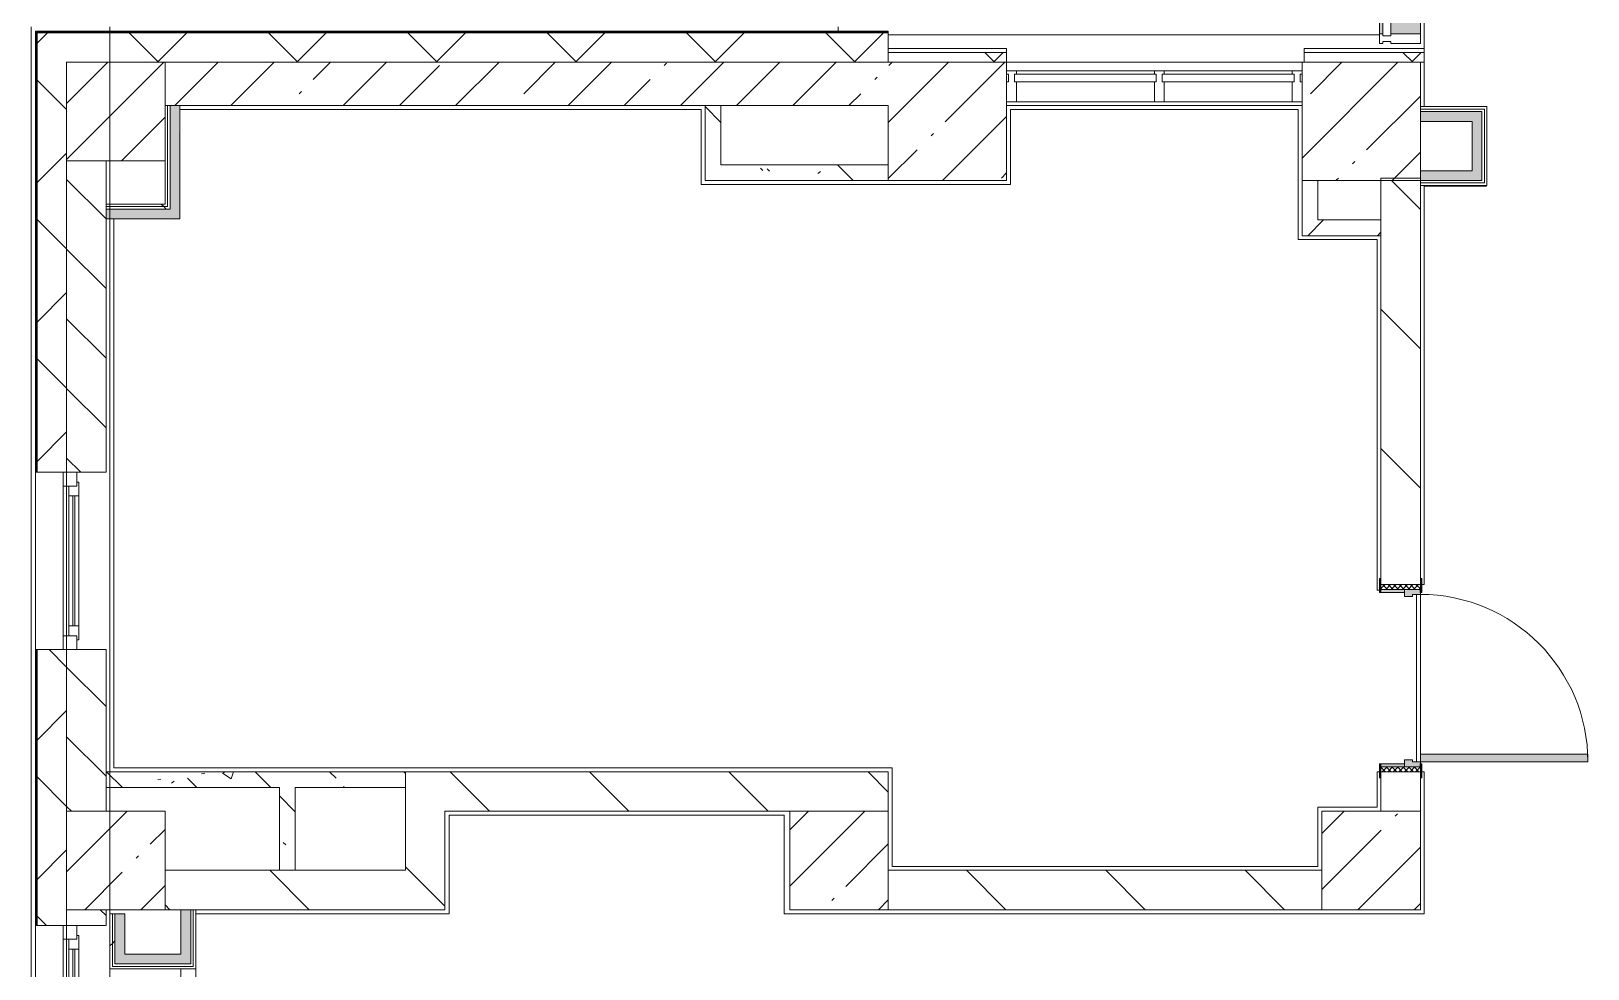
# Model space of a CAD drawing. Header units: millimetres. Extents: x 35881 to 234190, y -8553 to 29063.
# Drawn here: x 106890 to 114790, y 10600 to 15358 of the extents above; entities that cross this region are included whole.
import ezdxf

# ---------------------------------------------------------------- set-up
doc = ezdxf.new("R2010")
doc.units = ezdxf.units.MM
for name, color, linetype, lineweight, true_color in [('A-DOOR-4', 7, 'Continuous', 5, 0xaaaaaa), ('A-DOOR-5', 7, 'Continuous', 5, 0xe2e2e2), ('A-DOOR-FRAM-2', 7, 'Continuous', 5, 0xe2e2e2), ('A-DOOR-FRAM-3', 7, 'Continuous', 5, 0xaaaaaa), ('A-FLOR-1', 7, 'Continuous', 5, 0xaaaaaa), ('A-GLAZ-CWMG-4', 7, 'Continuous', 5, 0x383e42), ('I-WALL-1', 7, 'Continuous', 9, 0xe7e7e7), ('I-WALL-2', 7, 'Continuous', 5, 0xe7e7e7), ('I-WALL-5', 7, 'Continuous', 5, 0x787878)]:
    doc.layers.add(name, color=color, linetype=linetype, lineweight=lineweight, true_color=true_color)
for name, color, linetype, lineweight in [('A-GLAZ-2', 7, 'Continuous', 5), ('A-GLAZ-CURT-3', 7, 'Continuous', 5), ('A-GLAZ-CWMG-3', 7, 'Continuous', 5), ('A-WALL', 7, 'Continuous', 9), ('A-WALL-3', 7, 'Continuous', 5), ('I-WALL-4', 7, 'Continuous', 5), ('S-COLS-1', 7, 'Continuous', 5), ('Оси', 7, 'Continuous', 9)]:
    doc.layers.add(name, color=color, linetype=linetype, lineweight=lineweight)
pattern_1 = [(45, (107179.66, 0), (-353.553, 353.553), []), (135, (107179.66, 0), (-353.553, -353.553), [])]
pattern_2 = [(135, (107179.66, 0), (-353.553, -353.553), [])]
pattern_3 = [(45, (107179.66, 0), (-285.123, 285.123), []), (45, (107464.8, 0), (-285.123, 285.123), [504.031, -100.806, 16.764, -84.042])]
pattern_4 = [(135, (107179.66, 0), (-377.17, -377.17), [533.4, -88.9, 17.78, -88.9]), (135, (107179.66, 376.94), (-377.17, -377.17), []), (50, (107179.66, 0), (637.645, -55.787), [66.675, -733.425]), (355, (107179.66, 0), (-123.35, 668.7), [53.34, -586.74]), (100.451, (107232.8, -4.65), (514.3, 612.908), [56.665, -623.315]), (46.184, (107179.66, 177.8), (948.776, -147.15), [100.01, -1100.137]), (96.636, (107258.7, 165.5), (830.91, 865.997), [85, -934.973]), (351.184, (107179.7, 177.8), (830.92, 865.99), [80.01, -880.11]), (21, (107268.56, 133.35), (530.65, -357.928), [66.675, -733.425]), (326, (107268.56, 133.35), (216.308, 644.658), [53.34, -586.74]), (71.451, (107312.8, 103.5), (746.96, 286.724), [56.665, -623.315]), (37.5, (107179.66, 0), (10.8105, 295.9426), [16.764, -562.864, 16.764, -578.866, -588.962]), (37.5, (107179.66, 0), (10.8105, 295.9426), [-1175.258, 16.764, -572.198]), (7.5, (107179.66, 0), (233.869, 350.632), [16.764, -322.834, 16.764, -549.529, -224.472]), (7.5, (107179.66, 0), (233.869, 350.632), [-905.891, 16.764, -207.708]), (327.5, (106981.4, 0), (474.568, -20.0513), [16.764, -205.486, 16.764, -676.656, -920.115]), (327.5, (106981.4, 0), (474.568, -20.0513), [-915.67, 16.764, -903.351]), (317.5, (106892.5, 0), (518.452, 88.993), [16.764, -272.161, 16.764, -443.738, -653.415]), (317.5, (106892.5, 0), (518.452, 88.993), [-749.427, 16.764, -636.65])]
pattern_5 = [(45, (107179.66, 0), (-530.33, 530.33), []), (135, (107179.66, 0), (-530.33, -530.33), [])]

# ---------------------------------------------------------------- blocks, each defined once
blk = doc.blocks.new('Прямоугольный импост - Импост структурный с накладкой - 190мм-31929454-1_10_2_птичка')
at = {"layer": 'A-GLAZ-CWMG-3'}
for p, q in [((-50, 0), (-50, 17)), ((-50, 17), (0, 17)), ((-40, 0), (-50, 0)), ((-40, -40), (-40, 0)), ((0, 0), (-10, 0)), ((-10, 0), (-10, -40)), ((0, 17), (0, 0)), ((-50, -190), (-50, -40)), ((-50, -40), (-40, -40)), ((-10, -40), (0, -40)), ((0, -40), (0, -190)), ((0, -190), (-50, -190))]:
    blk.add_line(p, q, dxfattribs=at)
blk = doc.blocks.new('Системная панель - Стекло - 40мм-32473990-1_10_2_птичка')
at = {"layer": 'A-GLAZ-CURT-3'}
for p, q in [((325, 40), (-325, 40)), ((-325, 40), (-325, 0)), ((-325, 0), (325, 0)), ((325, 0), (325, 40))]:
    blk.add_line(p, q, dxfattribs=at)
blk = doc.blocks.new('Прямоугольный импост - Импост структурный с накладкой - 190мм-32473988-1_10_2_птичка')
at = {"layer": 'A-GLAZ-CWMG-4'}
for points in [[(6553, 15345), (6570, 15345), (6570, 15975), (6553, 15975), (6553, 15586.8)], [(6760, 15345), (6760, 15975), (6610, 15975), (6610, 15345)]]:
    blk.add_hatch(color=256, dxfattribs=at).paths.add_polyline_path(points)
at = {"layer": 'A-GLAZ-CWMG-3'}
for p, q in [((6553, 15345), (6553, 15975)), ((6760, 15345), (6760, 15975))]:
    blk.add_line(p, q, dxfattribs=at)
blk = doc.blocks.new('BSC_Колонна _Прямоугольная - 500х500-V274-1_10_2_птичка')
at = {"layer": 'S-COLS-1'}
h = blk.add_hatch(dxfattribs=at)
h.set_pattern_fill('FP_106', color=256, style=0, pattern_type=2)
h.set_pattern_definition([(45, (-140, -14950), (-285.123, 285.123), []), (45, (145.12, -14950), (-285.123, 285.123), [504.031, -100.806, 16.764, -84.042])])
h.paths.add_polyline_path([(250, -250), (250, 250), (-250, 250), (-250, -250), (65.2, -250)])
for p, q in [((250, 250), (-250, 250)), ((-250, 250), (-250, -250)), ((250, -250), (250, 250)), ((-250, -250), (250, -250))]:
    blk.add_line(p, q, dxfattribs=at)
blk = doc.blocks.new('120_Окно_СКБ_2Ст - 120_Окно_СКБ_2Ст 2300х2500 _мал створка справа_-22272277-1_10_2_птичка')
at = {"layer": 'A-GLAZ-2'}
for p, q in [((-1150, -127), (-1150, -57)), ((-1150, -57), (-1080, -57)), ((1150, -57), (-1150, -57)), ((-1080, -57), (-1080, -127)), ((250, -127), (250, -57)), ((250, -57), (320, -57)), ((320, -57), (320, -127)), ((1080, -127), (1080, -57)), ((1080, -57), (1150, -57)), ((1150, -57), (1150, -127)), ((-1080, -127), (-1150, -127)), ((-1150, -127), (-1100, -127)), ((-1080, -127), (-1100, -127)), ((-1100, -127), (-1100, -137)), ((-1100, -137), (270, -137)), ((270, -137), (-1100, -137)), ((250, -87), (-1080, -87)), ((-1080, -87), (-1080, -127)), ((-1030, -137), (-1030, -87)), ((-1030, -107), (200, -107)), ((200, -117), (-1030, -117)), ((200, -137), (200, -87)), ((250, -127), (250, -87)), ((320, -127), (250, -127)), ((270, -127), (250, -127)), ((270, -127), (300, -127)), ((270, -137), (270, -127)), ((320, -127), (300, -127)), ((300, -127), (300, -137)), ((300, -137), (1100, -137)), ((1100, -137), (300, -137)), ((1080, -87), (320, -87)), ((320, -87), (320, -127)), ((370, -137), (370, -87)), ((370, -107), (1030, -107)), ((1030, -117), (370, -117)), ((1030, -137), (1030, -87)), ((1080, -127), (1080, -87)), ((1150, -127), (1080, -127)), ((1100, -127), (1080, -127)), ((1100, -127), (1150, -127)), ((1100, -137), (1100, -127))]:
    blk.add_line(p, q, dxfattribs=at)
blk = doc.blocks.new('120_Окно_СКБ_1Ст - 120_Окно_СКБ_1Ст 900х2500_h_-V285-1_10_2_птичка')
at = {"layer": 'A-GLAZ-2'}
for p, q in [((-450, -127), (-450, -57)), ((-450, -57), (-380, -57)), ((450, -57), (-450, -57)), ((-380, -57), (-380, -127)), ((380, -127), (380, -57)), ((380, -57), (450, -57)), ((450, -57), (450, -127)), ((-380, -127), (-450, -127)), ((-450, -127), (-400, -127)), ((-380, -127), (-400, -127)), ((-400, -127), (-400, -137)), ((-400, -137), (400, -137)), ((400, -137), (-400, -137)), ((380, -87), (-380, -87)), ((-380, -87), (-380, -127)), ((-330, -137), (-330, -87)), ((-330, -107), (330, -107)), ((330, -117), (-330, -117)), ((330, -137), (330, -87)), ((380, -127), (380, -87)), ((450, -127), (380, -127)), ((400, -127), (380, -127)), ((400, -127), (450, -127)), ((400, -137), (400, -127))]:
    blk.add_line(p, q, dxfattribs=at)
blk = doc.blocks.new('110_Дверь_СКБ_1Ст_Внутренняя1 - Д-8 950x2100h_охрана-V313-1_10_2_птичка')
at = {"layer": 'A-DOOR-4'}
h = blk.add_hatch(dxfattribs=at)
h.set_pattern_fill('FP_81', color=256, style=0, pattern_type=2)
h.set_pattern_definition([(135, (1826.41, 164.685), (-14.14214, -14.14214), []), (225, (1826.41, 164.685), (14.14214, -14.14214), [])])
h.paths.add_polyline_path([(487.5, 100), (462.5, 100), (462.5, -100), (487.5, -100), (487.5, 87.1)])
at = {"layer": 'A-DOOR-5'}
h = blk.add_hatch(color=256, dxfattribs=at)
h.paths.add_polyline_path([(462.5, 80), (462.5, 100), (437.5, 100), (437.5, 60), (427.5, 60), (427.5, 20), (462.5, 20)])
h.paths.add_polyline_path([(-402.5, 20), (-402.5, 60), (-412.5, 60), (-412.5, 100), (-437.5, 100), (-433.5, 20), (-412.5, 20)])
at = {"layer": 'A-DOOR-FRAM-2'}
for points in [[(437.5, 950), (397.5, 950), (397.5, 100), (437.5, 100), (437.5, 120)], [(-422.5, 108), (-492.5, 108), (-492.5, 100), (-422.5, 100.8)], [(517.5, 100), (517.5, 108), (447.5, 108), (447.5, 100), (487.5, 100)], [(-422.5, 20), (-437.5, 20), (-433.5, -100), (-422.5, -100)], [(462.5, -100), (462.5, 20), (447.5, 20), (447.5, -100)], [(-422.5, -100), (-492.5, -100), (-492.5, -108), (-422.5, -108)], [(517.5, -100), (447.5, -100), (447.5, -108), (517.5, -108)]]:
    blk.add_hatch(color=256, dxfattribs=at).paths.add_polyline_path(points)
at = {"layer": 'A-DOOR-FRAM-3'}
h = blk.add_hatch(dxfattribs=at)
h.set_pattern_fill('FP_82', color=256, style=0, pattern_type=2)
h.set_pattern_definition([(45, (-296.384, 164.685), (-14.1421, 14.1421), []), (135, (-296.384, 164.685), (-14.1421, -14.1421), [])])
h.paths.add_polyline_path([(-437.5, 100), (-462.5, 100), (-462.5, -100), (-437.5, -100), (-437.5, 80)])
at = {"layer": 'A-DOOR-4'}
for p, q in [((437.5, 950), (397.5, 950)), ((397.5, 950), (397.5, 100)), ((437.5, 100), (437.5, 950)), ((397.5, 100), (437.5, 100))]:
    blk.add_line(p, q, dxfattribs=at)
blk.add_arc((437.5, 100), 850, 90, 180, dxfattribs=at)
at = {"layer": 'A-DOOR-FRAM-3'}
for p, q in [((-422.5, 108), (-492.5, 108)), ((-492.5, 108), (-492.5, 100)), ((-492.5, 100), (-422.5, 100)), ((-437.5, 100), (-462.5, 100)), ((-462.5, 100), (-462.5, -100)), ((-412.5, 100), (-437.5, 100)), ((-437.5, 100), (-437.5, 20)), ((-437.5, -100), (-437.5, 100)), ((-422.5, 100), (-437.5, 100)), ((-437.5, 100), (-437.5, 99)), ((-437.5, 99), (-422.5, 99)), ((-422.5, 100), (-422.5, 108)), ((-422.5, 99), (-422.5, 100)), ((-412.5, 60), (-412.5, 100)), ((437.5, 100), (437.5, 60)), ((462.5, 100), (437.5, 100)), ((517.5, 108), (447.5, 108)), ((447.5, 108), (447.5, 100)), ((462.5, 100), (447.5, 100)), ((447.5, 100), (447.5, 99)), ((447.5, 100), (517.5, 100)), ((447.5, 99), (462.5, 99)), ((462.5, 20), (462.5, 100)), ((487.5, 100), (462.5, 100)), ((462.5, 100), (462.5, -100)), ((462.5, 99), (462.5, 100)), ((487.5, -100), (487.5, 100)), ((517.5, 100), (517.5, 108)), ((-437.5, 20), (-402.5, 20)), ((-422.5, 20), (-437.5, 20)), ((-437.5, 20), (-437.5, -100)), ((-422.5, -100), (-422.5, 20)), ((-402.5, 60), (-412.5, 60)), ((-402.5, 20), (-402.5, 60)), ((437.5, 60), (427.5, 60)), ((427.5, 60), (427.5, 20)), ((427.5, 20), (462.5, 20)), ((462.5, 20), (447.5, 20)), ((447.5, 20), (447.5, -100)), ((462.5, -100), (462.5, 20)), ((-422.5, -100), (-492.5, -100)), ((-492.5, -100), (-492.5, -108)), ((-492.5, -108), (-422.5, -108)), ((-462.5, -100), (-437.5, -100)), ((-437.5, -100), (-422.5, -100)), ((-422.5, -108), (-422.5, -100)), ((447.5, -100), (462.5, -100)), ((517.5, -100), (447.5, -100)), ((447.5, -100), (447.5, -108)), ((447.5, -108), (517.5, -108)), ((462.5, -100), (487.5, -100)), ((517.5, -108), (517.5, -100))]:
    blk.add_line(p, q, dxfattribs=at)
blk = doc.blocks.new('BSC_Колонна _Прямоугольная - 500х500-22206884-1_10_2_птичка')
at = {"layer": 'S-COLS-1'}
h = blk.add_hatch(dxfattribs=at)
h.set_pattern_fill('FP_161', color=256, style=0, pattern_type=2)
h.set_pattern_definition([(45, (-6510, -11150), (-285.123, 285.123), []), (45, (-6224.88, -11150), (-285.123, 285.123), [504.031, -100.806, 16.764, -84.042])])
h.paths.add_polyline_path([(-54.2, -250), (250, -250), (250, 250), (-250, 248.7), (-250, -250), (-69, -250)])
for p, q in [((250, 250), (-250, 250)), ((-250, 250), (-250, -250)), ((250, -250), (250, 250)), ((-250, -250), (250, -250))]:
    blk.add_line(p, q, dxfattribs=at)
blk = doc.blocks.new('BSC_Колонна _Прямоугольная - 500х500-V333-1_10_2_птичка')
at = {"layer": 'S-COLS-1'}
h = blk.add_hatch(dxfattribs=at)
h.set_pattern_fill('FP_162', color=256, style=0, pattern_type=2)
h.set_pattern_definition([(45, (-3810, -11150), (-285.123, 285.123), []), (45, (-3524.88, -11150), (-285.123, 285.123), [504.031, -100.806, 16.764, -84.042])])
h.paths.add_polyline_path([(-80, -250), (250, -250), (250, 250), (-250, 250), (-250, -250)])
for p, q in [((250, 250), (-250, 250)), ((-250, 250), (-250, -250)), ((250, -250), (250, 250)), ((-250, -250), (250, -250))]:
    blk.add_line(p, q, dxfattribs=at)
blk = doc.blocks.new('BSC_Колонна _Прямоугольная - 500х500-V343-1_10_2_птичка')
at = {"layer": 'S-COLS-1'}
h = blk.add_hatch(dxfattribs=at)
h.set_pattern_fill('FP_171', color=256, style=0, pattern_type=2)
h.set_pattern_definition([(45, (-140, -11150), (-285.123, 285.123), []), (45, (145.12, -11150), (-285.123, 285.123), [504.031, -100.806, 16.764, -84.042])])
h.paths.add_polyline_path([(-250, -250), (250, -250), (250, 250), (-250, 250), (-250, -156)])
for p, q in [((250, 250), (-250, 250)), ((-250, 250), (-250, -250)), ((250, -250), (250, 250)), ((-250, -250), (250, -250))]:
    blk.add_line(p, q, dxfattribs=at)
blk = doc.blocks.new('Системная панель - Стекло - 40мм-23997278-1_10_2_птичка')
at = {"layer": 'A-GLAZ-CURT-3'}
for p, q in [((360, 0), (-360, 0)), ((-360, 0), (-360, -40)), ((-360, -40), (360, -40)), ((360, -40), (360, 0))]:
    blk.add_line(p, q, dxfattribs=at)
blk = doc.blocks.new('Прямоугольный импост - Импост структурный с накладкой - 160мм-23997279-1_10_2_птичка')
at = {"layer": 'A-GLAZ-CWMG-3'}
for p, q in [((-50, 40), (-50, 140)), ((-50, 140), (0, 140)), ((0, 140), (0, 40)), ((-40, 40), (-50, 40)), ((-50, -17), (-50, 0)), ((-50, 0), (-40, 0)), ((-40, 0), (-40, 40)), ((-10, 40), (-10, 0)), ((0, 40), (-10, 40)), ((-10, 0), (0, 0)), ((0, 0), (0, -17)), ((0, -17), (-50, -17))]:
    blk.add_line(p, q, dxfattribs=at)
blk = doc.blocks.new('Прямоугольный импост - Импост структурный с накладкой - 160мм-23997280-1_10_2_птичка')
at = {"layer": 'A-GLAZ-CWMG-3'}
for p, q in [((0, 140), (-50, 140)), ((-50, 140), (-50, 40)), ((0, 40), (0, 140)), ((-50, 40), (-40, 40)), ((-40, 0), (-50, 0)), ((-50, 0), (-50, -17)), ((-40, 40), (-40, 0)), ((-10, 0), (-10, 40)), ((-10, 40), (0, 40)), ((0, 0), (-10, 0)), ((0, -17), (0, 0)), ((-50, -17), (0, -17))]:
    blk.add_line(p, q, dxfattribs=at)
blk = doc.blocks.new('Прямоугольный импост - Импост структурный с накладкой - 160мм-23752558-1_10_2_птичка')
at = {"layer": 'A-GLAZ-CWMG-3'}
for p, q in [((5410, 15157), (4710, 15157)), ((5410, 15000), (4710, 15000))]:
    blk.add_line(p, q, dxfattribs=at)
blk = doc.blocks.new('Системная панель - Стекло - 40мм-23997281-1_10_2_птичка')
at = {"layer": 'A-GLAZ-CURT-3'}
for p, q in [((335, 0), (-335, 0)), ((-335, 0), (-335, -40)), ((335, -40), (335, 0)), ((-335, -40), (335, -40))]:
    blk.add_line(p, q, dxfattribs=at)
blk = doc.blocks.new('Прямоугольный импост - Импост структурный с накладкой - 160мм-23772036-1_10_2_птичка')
at = {"layer": 'A-GLAZ-CWMG-3'}
for p, q in [((6110, 15157), (5460, 15157)), ((6110, 15000), (5460, 15000))]:
    blk.add_line(p, q, dxfattribs=at)
blk = doc.blocks.new('Прямоугольный импост - Импост структурный с накладкой - 160мм-23997282-1_10_2_птичка')
at = {"layer": 'A-GLAZ-CWMG-3'}
for p, q in [((-25, 40), (-25, 140)), ((-25, 140), (25, 140)), ((25, 140), (25, 40)), ((-15, 40), (-25, 40)), ((-25, -17), (-25, 0)), ((-25, 0), (-15, 0)), ((-15, 0), (-15, 40)), ((15, 40), (15, 0)), ((25, 40), (15, 40)), ((15, 0), (25, 0)), ((25, 0), (25, -17)), ((25, -17), (-25, -17))]:
    blk.add_line(p, q, dxfattribs=at)
blk = doc.blocks.new('Зашивка приборов отопления14 - Зашивка приборов отопления-33280456-1_10_2_птичка')
at = {"layer": 'A-WALL-3'}
for p, q in [((37471.9, 23439), (35371.9, 23439)), ((35371.9, 23079), (37471.9, 23079)), ((37471.9, 23079), (35371.9, 23079)), ((35371.9, 23004), (37471.9, 23004))]:
    blk.add_line(p, q, dxfattribs=at)

msp = doc.modelspace()

# ---------------------------------------------------------------- hatches: boundary and pattern name
at = {"layer": 'A-WALL-3'}
h = msp.add_hatch(dxfattribs=at)
h.set_pattern_fill('FP_74', color=256, style=0, pattern_type=2)
h.set_pattern_definition(pattern_1)
h.paths.add_polyline_path([(107069.7, -100), (107069.7, 3670), (106919.7, 3670), (106919.7, -100)])
h.paths.add_polyline_path([(106919.7, 5220), (107069.7, 5220), (107069.7, 5620), (106919.7, 5620), (106919.7, 5520)])
h.paths.add_polyline_path([(106919.7, 7320), (107069.7, 7320), (107069.7, 8520), (106919.7, 8520), (106919.7, 7544.6)])
h.paths.add_polyline_path([(106980.3, 10820), (107069.7, 10820), (107069.7, 12220), (106919.7, 12220), (106919.7, 10820)])
h.paths.add_polyline_path([(107069.7, 13120), (107069.1, 15350), (106919.7, 15350), (106919.7, 13120), (107025.4, 13120)])
h = msp.add_hatch(dxfattribs=at)
h.set_pattern_fill('FP_74', color=256, style=0, pattern_type=2)
h.set_pattern_definition(pattern_1)
h.paths.add_polyline_path([(111065.8, 15200), (111239.7, 15200), (111238.5, 15350), (107069.7, 15350), (107069.7, 15200), (110984.7, 15200)])
h = msp.add_hatch(dxfattribs=at)
h.set_pattern_fill('FP_66', color=256, style=0, pattern_type=2)
h.set_pattern_definition([(135, (107179.66, 0), (-176.7767, -176.7767), [])])
h.paths.add_polyline_path([(107269.7, 7900), (107269.7, 8520), (107069.7, 8520), (107069.7, 7900)])
h.paths.add_polyline_path([(107269.7, 10820), (107269.7, 10900), (107069.7, 10900), (107069.7, 10820)])
h.paths.add_polyline_path([(107069.7, 11400), (107269.7, 11400), (107269.7, 12220), (107069.7, 12220), (107069.7, 12143.8)])
h.paths.add_polyline_path([(107179, 13120), (107269.7, 13120), (107269.7, 14700), (107069.7, 14700), (107069.7, 13120), (107166.2, 13120)])
at = {"layer": 'I-WALL-1'}
for points in [[(107644.7, 14405), (107639.7, 14980), (107594.7, 14980), (107594.7, 14405), (107639.1, 14405)], [(107569.7, 14405), (107594.7, 14410), (107594.7, 14455), (107269.7, 14455), (107269.7, 14405), (107561.7, 14405)]]:
    msp.add_hatch(color=256, dxfattribs=at).paths.add_polyline_path(points)
at = {"layer": 'I-WALL-2'}
for points in [[(114252.2, 14900), (114252.2, 14950), (113939.7, 14950), (113939.7, 14900), (114202.2, 14900)], [(114252.2, 14650), (114252.2, 14900), (114202.2, 14900), (114202.2, 14650)], [(113939.7, 14600), (114252.2, 14600), (114252.2, 14650), (113939.7, 14650), (113939.7, 14612.5)], [(107364.7, 10675), (107364.7, 10880), (107314.7, 10880), (107314.7, 10675)], [(107699.7, 10625), (107699.7, 10900), (107649.7, 10900), (107649.7, 10625)], [(107520.6, 10625), (107649.7, 10625), (107649.7, 10675), (107314.7, 10675), (107314.7, 10625)]]:
    msp.add_hatch(color=256, dxfattribs=at).paths.add_polyline_path(points)
at = {"layer": 'I-WALL-4'}
h = msp.add_hatch(dxfattribs=at)
h.set_pattern_fill('FP_74', color=256, style=0, pattern_type=2)
h.set_pattern_definition(pattern_1)
h.paths.add_polyline_path([(111250.1, 15200), (111839.7, 15200), (111839.7, 15250), (111239.7, 15250), (111239.7, 15200)])
h = msp.add_hatch(dxfattribs=at)
h.set_pattern_fill('FP_74', color=256, style=0, pattern_type=2)
h.set_pattern_definition(pattern_1)
h.paths.add_polyline_path([(113838, 15200), (113959.7, 15200), (113959.7, 15250), (113349.7, 15250), (113349.7, 15200), (113732.7, 15200)])
h = msp.add_hatch(dxfattribs=at)
h.set_pattern_fill('FP_67', color=256, style=0, pattern_type=2)
h.set_pattern_definition(pattern_3)
h.paths.add_polyline_path([(110909.7, 14980), (111239.7, 14980), (111238.5, 15200), (107569.7, 15200), (107569.7, 14980), (110773.8, 14980)])
h = msp.add_hatch(dxfattribs=at)
h.set_pattern_fill('FP_73', color=256, style=0, pattern_type=2)
h.set_pattern_definition(pattern_2)
h.paths.add_polyline_path([(113739.7, 11400), (113939.7, 11400), (113939.7, 11600), (113739.7, 11600), (113739.7, 11420)])
h.paths.add_polyline_path([(113739.7, 12550), (113939.7, 12550), (113939.7, 14612.5), (113927.9, 14600), (113739.7, 14600), (113739.7, 12580)])
h = msp.add_hatch(dxfattribs=at)
h.set_pattern_fill('FP_180', color=256, style=0, pattern_type=2)
h.set_pattern_definition(pattern_5)
h.paths.add_polyline_path([(107269.7, 14467.5), (107569.7, 14467.5), (107569.7, 14480), (107269.7, 14480)])
h = msp.add_hatch(dxfattribs=at)
h.set_pattern_fill('FP_180', color=256, style=0, pattern_type=2)
h.set_pattern_definition(pattern_5)
h.paths.add_polyline_path([(107478.9, 14455), (107582.2, 14455), (107582.2, 14467.5), (107269.7, 14467.5), (107269.7, 14455), (107289.7, 14455)])
h = msp.add_hatch(dxfattribs=at)
h.set_pattern_fill('FP_72', color=256, style=0, pattern_type=2)
h.set_pattern_definition([(45, (107179.66, 0), (-176.7767, 176.7767), [])])
h.paths.add_polyline_path([(113719.7, 14320), (113739.7, 14320), (113739.7, 14400), (113339.7, 14400), (113339.7, 14320), (113562.2, 14320)])
h = msp.add_hatch(dxfattribs=at)
h.set_pattern_fill('FP_73', color=256, style=0, pattern_type=2)
h.set_pattern_definition(pattern_2)
h.paths.add_polyline_path([(108843.9, 10900), (108989.7, 10900), (108989.7, 11600), (108789.7, 11600), (108789.7, 10900)])
h = msp.add_hatch(dxfattribs=at)
h.set_pattern_fill('FP_73', color=256, style=0, pattern_type=2)
h.set_pattern_definition(pattern_2)
h.paths.add_polyline_path([(108989.7, 11400), (111239.7, 11400), (111239.7, 11600), (108989.7, 11600)])
h = msp.add_hatch(dxfattribs=at)
h.set_pattern_fill('FP_73', color=256, style=0, pattern_type=2)
h.set_pattern_definition(pattern_2)
h.paths.add_polyline_path([(107569.7, 10900), (108789.7, 10900), (108789.7, 11100), (107569.7, 11100), (107569.7, 10968.2)])
h = msp.add_hatch(dxfattribs=at)
h.set_pattern_fill('FP_73', color=256, style=0, pattern_type=2)
h.set_pattern_definition(pattern_2)
h.paths.add_polyline_path([(111684.7, 10900), (113439.7, 10900), (113439.7, 11100), (111239.7, 11100), (111239.7, 10900)])
h = msp.add_hatch(dxfattribs=at)
h.set_pattern_fill('FP_180', color=256, style=0, pattern_type=2)
h.set_pattern_definition(pattern_5)
h.paths.add_polyline_path([(107302.2, 10612.5), (107302.2, 10880), (107289.7, 10880), (107289.7, 10612.5), (107299, 10612.5)])
h = msp.add_hatch(dxfattribs=at)
h.set_pattern_fill('FP_180', color=256, style=0, pattern_type=2)
h.set_pattern_definition(pattern_5)
h.paths.add_polyline_path([(107302.2, 10625), (107314.7, 10625), (107314.7, 10880), (107302.2, 10880), (107302.2, 10675)])
at = {"layer": 'I-WALL-5'}
h = msp.add_hatch(dxfattribs=at)
h.set_pattern_fill('FP_89', color=256, style=0, pattern_type=2)
h.set_pattern_definition(pattern_4)
h.paths.add_polyline_path([(110309.7, 14600), (110389.7, 14600), (110389.7, 14980), (110309.7, 14980), (110309.7, 14960)])
h = msp.add_hatch(dxfattribs=at)
h.set_pattern_fill('FP_89', color=256, style=0, pattern_type=2)
h.set_pattern_definition(pattern_4)
h.paths.add_polyline_path([(111225.7, 14600), (111239.7, 14600), (111239.7, 14680), (110389.7, 14680), (110389.7, 14600), (111089.7, 14600)])
h = msp.add_hatch(dxfattribs=at)
h.set_pattern_fill('FP_89', color=256, style=0, pattern_type=2)
h.set_pattern_definition(pattern_4)
h.paths.add_polyline_path([(107269.7, 11520), (108789.7, 11520), (108789.7, 11600), (107269.7, 11600)])
h = msp.add_hatch(dxfattribs=at)
h.set_pattern_fill('FP_89', color=256, style=0, pattern_type=2)
h.set_pattern_definition(pattern_4)
h.paths.add_polyline_path([(108149.7, 11100), (108229.7, 11100), (108229.7, 11520), (108149.7, 11520), (108149.7, 11128.6)])
at = {"layer": 'S-COLS-1'}
h = msp.add_hatch(dxfattribs=at)
h.set_pattern_fill('FP_67', color=256, style=0, pattern_type=2)
h.set_pattern_definition(pattern_3)
h.paths.add_polyline_path([(111442.8, 14600), (111839.7, 14600), (111839.7, 15200), (111239.7, 15200), (111239.7, 14600)])
h = msp.add_hatch(dxfattribs=at)
h.set_pattern_fill('FP_67', color=256, style=0, pattern_type=2)
h.set_pattern_definition(pattern_3)
h.paths.add_polyline_path([(113339.7, 14600), (113931.1, 14600), (113939.7, 14612.5), (113939.7, 15200), (113339.7, 15200), (113339.7, 14960)])

# ---------------------------------------------------------------- linework, layer by layer
at = {"layer": 'A-FLOR-1'}
for p, q in [((113959.7, 16010), (113959.7, 15270)), ((111239.7, 15340), (113732.7, 15340)), ((113959.7, 15200), (113959.7, 14976)), ((110289.7, 14960), (107644.7, 14960)), ((110289.7, 14580), (110289.7, 14960)), ((113319.7, 14960), (111859.7, 14960)), ((111859.7, 14960), (111859.7, 14580)), ((113319.7, 14300), (113319.7, 14960)), ((113959.7, 14976), (114274.7, 14976)), ((111859.7, 14580), (110289.7, 14580)), ((114274.7, 14571), (113959.7, 14571)), ((113959.7, 14571), (113959.7, 12550)), ((107309.7, 14405), (107309.7, 11620)), ((113719.7, 14300), (113319.7, 14300)), ((113719.7, 12521), (113719.7, 14300)), ((113731.7, 12521), (113719.7, 12521)), ((113919.7, 11650), (113919.7, 12500)), ((113939.7, 12500), (113939.7, 11690)), ((113959.7, 12550), (113947.7, 12550)), ((107309.7, 11620), (111259.7, 11620)), ((111259.7, 11620), (111259.7, 11120)), ((113719.7, 11420), (113719.7, 11600)), ((113719.7, 11600), (113731.7, 11600)), ((113947.7, 11600), (113959.7, 11600)), ((113959.7, 11600), (113959.7, 10880)), ((110710.7, 11380), (109010.7, 11380)), ((109010.7, 11380), (109010.7, 10880)), ((110710.7, 10880), (110710.7, 11380)), ((113419.7, 11120), (113419.7, 11420)), ((113419.7, 11420), (113719.7, 11420)), ((111259.7, 11120), (113419.7, 11120)), ((107289.7, 10900), (107289.7, 10880)), ((109010.7, 10880), (107724.7, 10880)), ((113959.7, 10880), (110710.7, 10880))]:
    msp.add_line(p, q, dxfattribs=at)
at = {"layer": 'A-WALL'}
for p, q in [((106916.7, 15353), (106916.7, 13120)), ((111239.7, 15353), (106916.7, 15353)), ((106919.7, 15350), (106919.7, 13120)), ((111239.7, 15350), (106919.7, 15350)), ((111839.7, 15250), (111239.7, 15250)), ((113959.7, 15250), (113349.7, 15250)), ((107569.7, 15200), (111239.7, 15200)), ((107644.7, 14980), (107569.7, 14980)), ((107582.2, 14467.5), (107582.2, 14980)), ((107594.7, 14455), (107594.7, 14980)), ((110389.7, 14980), (110309.7, 14980)), ((114264.7, 14962.5), (113939.7, 14962.5)), ((114252.2, 14950), (113939.7, 14950)), ((114252.2, 14600), (114252.2, 14950)), ((114264.7, 14587.5), (114264.7, 14962.5)), ((107069.7, 13120), (107069.7, 14700)), ((113939.7, 14600), (114252.2, 14600)), ((113939.7, 14587.5), (114264.7, 14587.5)), ((107269.7, 14467.5), (107582.2, 14467.5)), ((107269.7, 14455), (107594.7, 14455)), ((113739.7, 14320), (113739.7, 14400)), ((106916.7, 12220), (106916.7, 10820)), ((106919.7, 12220), (106919.7, 10820)), ((107069.7, 11400), (107069.7, 12220)), ((107269.7, 11600), (107269.7, 11520)), ((108789.7, 11600), (108789.7, 11520)), ((108149.7, 11100), (108229.7, 11100)), ((107069.7, 10820), (107069.7, 10900)), ((107302.2, 10880), (107302.2, 10612.5)), ((107314.7, 10880), (107314.7, 10625)), ((107699.7, 10625), (107699.7, 10900)), ((107712.2, 10612.5), (107712.2, 10900)), ((107302.2, 10612.5), (107712.2, 10612.5)), ((107314.7, 10625), (107699.7, 10625))]:
    msp.add_line(p, q, dxfattribs=at)
at = {"layer": 'A-WALL-3'}
for p, q in [((106889.7, 7205), (106889.7, 15380)), ((106911.7, 15358), (106911.7, 7320)), ((111239.7, 15358), (106911.7, 15358)), ((110984.7, 15357.7), (110984.7, 15380)), ((111239.7, 15270), (111239.7, 15358)), ((107269.7, 13120), (107269.7, 14700)), ((106911.7, 13120), (107269.7, 13120)), ((107069.7, 13120), (107069.7, 12220)), ((107269.7, 12220), (106911.7, 12220)), ((107269.7, 11600), (107269.7, 12220)), ((107269.7, 11400), (107269.7, 11520)), ((107269.7, 10820), (107269.7, 10900)), ((106911.7, 10820), (107269.7, 10820)), ((107069.7, 10820), (107069.7, 8520))]:
    msp.add_line(p, q, dxfattribs=at)
at = {"layer": 'I-WALL-4'}
for p, q in [((111839.7, 15270), (111239.7, 15270)), ((111239.7, 15270), (111239.7, 15200)), ((111839.7, 15200), (111839.7, 15270)), ((113959.7, 15270), (113349.7, 15270)), ((113349.7, 15270), (113349.7, 15200)), ((113959.7, 15200), (113959.7, 15270)), ((111239.7, 15200), (113339.7, 15200)), ((113349.7, 15200), (113959.7, 15200)), ((107644.7, 14980), (110309.7, 14980)), ((107644.7, 14405), (107644.7, 14980)), ((110309.7, 14980), (110309.7, 14600)), ((110389.7, 14980), (111239.7, 14980)), ((110389.7, 14680), (110389.7, 14980)), ((113339.7, 14980), (111839.7, 14980)), ((114277.2, 14975), (113939.7, 14975)), ((113939.7, 14975), (113939.7, 14900)), ((114277.2, 14575), (114277.2, 14975)), ((113939.7, 14900), (114202.2, 14900)), ((114202.2, 14900), (114202.2, 14650)), ((107289.7, 14700), (107289.7, 14480)), ((107569.7, 14700), (107569.7, 14480)), ((111239.7, 14680), (110389.7, 14680)), ((111239.7, 14600), (111239.7, 14680)), ((114202.2, 14650), (113939.7, 14650)), ((113939.7, 14650), (113939.7, 12580)), ((110309.7, 14600), (111239.7, 14600)), ((113419.7, 14600), (113339.7, 14600)), ((113339.7, 14600), (113339.7, 14320)), ((113419.7, 14400), (113419.7, 14600)), ((113739.7, 14612.5), (113739.7, 14400)), ((113939.7, 14612.5), (113739.7, 14612.5)), ((113939.7, 14575), (114277.2, 14575)), ((107569.7, 14480), (107269.7, 14480)), ((107269.7, 14405), (107644.7, 14405)), ((107289.7, 14405), (107289.7, 11600)), ((113739.7, 14400), (113419.7, 14400)), ((113339.7, 14320), (113739.7, 14320)), ((113739.7, 14320), (113739.7, 12580)), ((111239.7, 11600), (107269.7, 11600)), ((111239.7, 11400), (111239.7, 11600)), ((113739.7, 11570), (113739.7, 11400)), ((113939.7, 11400), (113939.7, 11570)), ((107269.7, 11520), (108149.7, 11520)), ((107289.7, 11520), (107289.7, 11400)), ((108149.7, 11520), (108149.7, 11100)), ((108229.7, 11520), (108789.7, 11520)), ((108229.7, 11100), (108229.7, 11520)), ((108789.7, 11520), (108789.7, 11100)), ((108989.7, 10900), (108989.7, 11400)), ((108989.7, 11400), (110739.7, 11400)), ((108149.7, 11100), (107569.7, 11100)), ((108789.7, 11100), (108229.7, 11100)), ((113439.7, 11100), (111239.7, 11100)), ((107289.7, 10900), (107289.7, 8500)), ((107364.7, 10880), (107289.7, 10880)), ((107364.7, 10675), (107364.7, 10880)), ((107569.7, 10900), (108989.7, 10900)), ((107649.7, 10900), (107649.7, 10675)), ((107724.7, 10600), (107724.7, 10900)), ((111239.7, 10900), (113439.7, 10900)), ((107649.7, 10675), (107364.7, 10675)), ((107289.7, 10600), (107724.7, 10600))]:
    msp.add_line(p, q, dxfattribs=at)
at = {"layer": 'S-COLS-1'}
for p, q in [((111839.7, 15200), (111239.7, 15200)), ((111839.7, 14600), (111839.7, 15200)), ((113939.7, 15200), (113339.7, 15200)), ((113339.7, 15200), (113339.7, 14600)), ((113939.7, 14600), (113939.7, 15200)), ((111239.7, 14980), (111239.7, 14600)), ((111239.7, 14600), (111839.7, 14600)), ((113339.7, 14600), (113939.7, 14600))]:
    msp.add_line(p, q, dxfattribs=at)
at = {"layer": 'Оси'}
msp.add_line((107289.7, 5439), (107289.7, 15380), dxfattribs=at)

# ---------------------------------------------------------------- block references
at = {"layer": 'A-DOOR-4', "rotation": 270}
msp.add_blockref('110_Дверь_СКБ_1Ст_Внутренняя1 - Д-8 950x2100h_охрана-V313-1_10_2_птичка', (113839.7, 12087.5), dxfattribs=at)
at = {"layer": 'A-GLAZ-2', "rotation": 89.99999999999991}
for name, p in [('120_Окно_СКБ_1Ст - 120_Окно_СКБ_1Ст 900х2500_h_-V285-1_10_2_птичка', (106994.7, 12670)), ('120_Окно_СКБ_2Ст - 120_Окно_СКБ_2Ст 2300х2500 _мал створка справа_-22272277-1_10_2_птичка', (106994.7, 9670))]:
    msp.add_blockref(name, p, dxfattribs=at)
at = {"layer": 'A-GLAZ-CURT-3', "rotation": 269.9999999999999}
msp.add_blockref('Системная панель - Стекло - 40мм-32473990-1_10_2_птичка', (113749.7, 15660), dxfattribs=at)
at = {"layer": 'A-GLAZ-CURT-3'}
for name, p in [('Системная панель - Стекло - 40мм-23997278-1_10_2_птичка', (112239.7, 15140)), ('Системная панель - Стекло - 40мм-23997281-1_10_2_птичка', (112964.7, 15140))]:
    msp.add_blockref(name, p, dxfattribs=at)
at = {"layer": 'A-GLAZ-CWMG-3'}
for name in ['Прямоугольный импост - Импост структурный с накладкой - 190мм-32473988-1_10_2_птичка', 'Прямоугольный импост - Импост структурный с накладкой - 160мм-23752558-1_10_2_птичка', 'Прямоугольный импост - Импост структурный с накладкой - 160мм-23772036-1_10_2_птичка']:
    msp.add_blockref(name, (107179.7, 0), dxfattribs=at)
at = {"layer": 'A-GLAZ-CWMG-3', "extrusion": (0, 0, -1)}
for name, p, rotation in [('Прямоугольный импост - Импост структурный с накладкой - 190мм-31929454-1_10_2_птичка', (-113749.7, 15295), 270.0000000000001), ('Прямоугольный импост - Импост структурный с накладкой - 160мм-23997282-1_10_2_птичка', (-112614.7, 15140), 180), ('Прямоугольный импост - Импост структурный с накладкой - 160мм-23997279-1_10_2_птичка', (-113339.7, 15140), 180)]:
    msp.add_blockref(name, p, dxfattribs=dict(at, rotation=rotation))
at = {"layer": 'A-GLAZ-CWMG-3', "rotation": 180}
msp.add_blockref('Прямоугольный импост - Импост структурный с накладкой - 160мм-23997280-1_10_2_птичка', (111839.7, 15140), dxfattribs=at)
at = {"layer": 'A-WALL-3', "rotation": 90.0000000000001}
msp.add_blockref('Зашивка приборов отопления14 - Зашивка приборов отопления-33280456-1_10_2_птичка', (130728.7, -26871.9), dxfattribs=at)
at = {"layer": 'S-COLS-1'}
for name, p in [('BSC_Колонна _Прямоугольная - 500х500-V274-1_10_2_птичка', (107319.7, 14950)), ('BSC_Колонна _Прямоугольная - 500х500-V343-1_10_2_птичка', (107319.7, 11150)), ('BSC_Колонна _Прямоугольная - 500х500-V333-1_10_2_птичка', (110989.7, 11150)), ('BSC_Колонна _Прямоугольная - 500х500-22206884-1_10_2_птичка', (113689.7, 11150))]:
    msp.add_blockref(name, p, dxfattribs=at)

doc.saveas('drawing.dxf')
